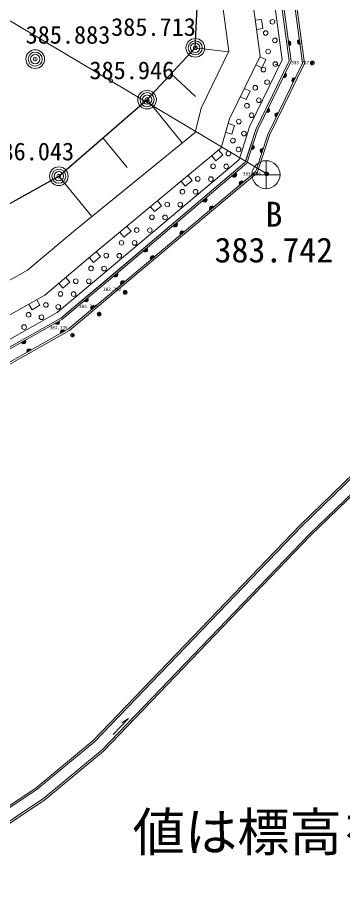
# Model space of a CAD drawing. Units: millimetres, scale not verified. Extents: x -77100 to 77100, y -52400 to 52400.
# Drawn here: x 30365 to 39058, y -35102 to -11592 of the extents above; entities that cross this region are included whole.
import ezdxf
from ezdxf.enums import TextEntityAlignment as Align

# ---------------------------------------------------------------- set-up
doc = ezdxf.new("R2010")
doc.units = ezdxf.units.MM
doc.header["$LTSCALE"] = 200
doc.header["$PDMODE"] = 32
doc.header["$PDSIZE"] = 100
for name, color, linetype, lineweight in [('0-0_D-BGD', 7, 'Continuous', 13), ('0-1_D-BGD-HTXT', 251, 'Continuous', 13), ('0-3_D-BMK-SRVR', 3, 'Continuous', 13), ('0-7_横断', 7, 'Continuous', 13), ('0-B_建築限界面積', 5, 'Continuous', 25)]:
    doc.layers.add(name, color=color, linetype=linetype, lineweight=lineweight)
doc.styles.add('ＭＳ ゴシック', font='')
doc.styles.get('ＭＳ ゴシック').set_extended_font_data('MS Gothic')

msp = doc.modelspace()

# ---------------------------------------------------------------- linework, layer by layer
at = {"layer": '0-0_D-BGD'}
for p, q in [((37610.5, -12220.5), (37627.3, -12344.3)), ((37924.5, -12304), (37907.8, -12180.1)), ((35121.1, -12401.9), (36013.7, -12513.8)), ((37262.8, -12837.2), (37366.5, -12887.8)), ((34475.6, -13096.1), (35126.9, -13701.8)), ((37527.9, -13081.5), (37473.2, -13193.9)), ((37742.9, -13325.2), (37797.7, -13212.8)), ((33830.1, -13790.3), (34773.5, -14949.3)), ((37073.6, -14014), (37018.9, -14126.4)), ((37288.6, -14257.7), (37343.4, -14145.3)), ((32649.6, -14815.8), (33294.9, -15608.5)), ((36654.8, -15005.2), (36615, -15123.7)), ((36899.4, -15219.2), (36939.2, -15100.7)), ((31469.2, -15841.3), (32349.3, -16922.5)), ((36215, -15763.9), (36119.3, -15844.3)), ((36312.4, -16073.9), (36408.1, -15993.5)), ((35420.9, -16431.3), (35325.2, -16511.7)), ((35518.4, -16741.3), (35614, -16660.9)), ((34626.9, -17098.7), (34531.2, -17179.1)), ((34724.3, -17408.7), (34820, -17328.2)), ((33832.8, -17766), (33737.1, -17846.5)), ((33930.2, -18076), (34025.9, -17995.6)), ((33038.7, -18433.4), (32943, -18513.8)), ((33136.1, -18743.4), (33231.8, -18663)), ((32244.7, -19100.8), (32149, -19181.2)), ((32342.1, -19410.8), (32437.8, -19330.4)), ((31482.8, -19721.7), (31374, -19783.2)), ((31521.6, -20044.3), (31630.4, -19982.9)), ((30579.6, -20231.8), (30470.8, -20293.3)), ((30618.4, -20554.5), (30727.2, -20493)), ((38172.8, -25429.2), (41367.8, -22340.7))]:
    msp.add_line(p, q, dxfattribs=at)
for points in [[(33392.8, 2965.6), (33761.1, 1225), (37016.9, -5405.7), (37054.1, -5498.1), (38044.8, -12819.8), (37110.3, -14737.8), (36802.1, -15673.8), (36771, -15756.6), (33123.2, -18819.6), (31753.8, -19970.6), (26377.3, -23007.2), (21921.8, -24591.4), (14304, -23783.9), (13608.5, -23710.4)], [(33349.2, 2930.5), (33713.5, 1208.6), (36967.3, -5412.5), (37005.4, -5511), (37993.2, -12811.5), (37063.9, -14719), (36759.2, -15648.1), (36728.8, -15726.8), (33091, -18781.3), (31725.2, -19929.4), (26356.5, -22961.6), (21915.8, -24540.4), (14309.2, -23734.1), (13616.6, -23661)], [(33087.2, 2719.5), (33427.7, 1109.9), (36670.1, -5453.3), (36712.8, -5586.2), (37683.7, -12761.8), (36785.2, -14606), (36501.8, -15494), (32898.1, -18551.5), (31553.4, -19681.8), (26231.6, -22687.6), (21879.6, -24234.9), (14340.9, -23435.8), (13665.1, -23364.4)], [(33043.5, 2684.4), (33380.1, 1093.4), (36620.6, -5460.1), (36663.9, -5597.3), (37632.2, -12753.5), (36738.7, -14587.4), (36458.9, -15468.3), (32865.8, -18513.3), (31524.8, -19640.6), (26210.7, -22641.9), (21873.5, -24184), (14346.1, -23386.1), (13673.2, -23315)], [(32803.6, 1813.7), (33380.1, 1093.4), (36620.6, -5460.1), (36663.9, -5597.3), (37632.2, -12753.5), (36738.7, -14587.4), (36489.4, -15372.3), (36458.9, -15468.3), (35784.4, -16039.9), (33209.8, -18221.8), (31524.8, -19640.6), (26210.7, -22641.9), (21873.5, -24184), (14347.7, -23386.9), (13673.2, -23315)], [(32636.8, 1683.7), (33234.5, 981.6), (36442.3, -5484.7), (36492.1, -5670), (37446.5, -12723.6), (36572.2, -14518.1), (36304.5, -15375.8), (36272.2, -15418.1), (32750.2, -18375.4), (31421.7, -19492), (26135.8, -22477.6), (21851.8, -24000.7), (14365.1, -23207.1), (13703.3, -23131)], [(32196.9, 1321.1), (32755, 665.4), (35877.6, -5562.3), (35932.1, -5782.6), (36858.5, -12629.1), (36040.9, -14307.2), (35815.5, -15083), (32383.7, -17938.9), (31095.4, -19021.7), (25898.4, -21957), (21783, -23420.2), (14427.7, -22640.5), (13795.3, -22567.8)], [(31377.3, 1034.3), (32074.8, 214.9), (35075.1, -5672.6), (35135.3, -5934.6), (36022.9, -12494.7), (35282.4, -14014.7), (35120.6, -14666.8), (31864, -17317.5), (30631.7, -18353.4), (25561, -21217.3), (21685.2, -22595.3), (14516.7, -21835.4), (13629.2, -21733.4)], [(14146.4, -18561), (14442.5, -18609.4), (14784.7, -18665.3), (16390.7, -18927.9), (18134.9, -19519.3), (18375.4, -19759.9), (21522.4, -20316.8), (22111.5, -20214.1), (23591.6, -19722.1), (23665.8, -19697.5), (25071.8, -19230.2), (25788.5, -19010.7), (28628.9, -17426), (31469.2, -15841.3), (33830.1, -13790.3), (35121.1, -12401.9), (35265.5, -9340.3), (34640.2, -5732.3), (34638.4, -5721.9), (34233.1, -4919.6), (31519.3, -1167.7), (30692.1, 80.8), (30525.5, 332.2)], [(36728, -11664.3), (36897, -11641.4), (36929.8, -11884.2), (36760.8, -11907.1)], [(36852.5, -12641.4), (37005.8, -12716.1), (36898.5, -12936.4), (36745.2, -12861.7)], [(36438.8, -13490.6), (36592.1, -13565.3), (36484.8, -13785.5), (36331.5, -13710.8)], [(36007.9, -14432.2), (36170.8, -14482.6), (36098.5, -14716.7), (35935.6, -14666.3)], [(35748.4, -15138.8), (35857.5, -15269.9), (35669.2, -15426.6), (35560.1, -15295.5)], [(34929.6, -15820.2), (35038.7, -15951.3), (34850.4, -16108), (34741.3, -15976.9)], [(34110.8, -16501.6), (34219.9, -16632.7), (34031.5, -16789.4), (33922.4, -16658.3)], [(33291.9, -17183), (33401, -17314.1), (33212.7, -17470.8), (33103.6, -17339.7)], [(32472.7, -17864), (32582.5, -17994.6), (32395, -18152.2), (32285.2, -18021.6)], [(23449, -35101.8), (25465.6, -34980.3), (27515.5, -34685.3), (29460.7, -33630.5), (31098.5, -32539.8), (32661.1, -31242.2), (38208.2, -25464.5), (41403, -22376.2), (41581.5, -22194.2), (42562.5, -20166.9), (42843.7, -18229.7)], [(31658.1, -18548.7), (31767.9, -18679.3), (31580.3, -18837), (31470.6, -18706.4)], [(30881.2, -19146.8), (30965.2, -19295.2), (30752, -19415.9), (30668, -19267.4)], [(23446.1, -34701.3), (25425, -34582), (27387.7, -34299.6), (29254.1, -33287.5), (30859.2, -32218.5), (32388.2, -30948.8), (37924.9, -25182.1), (41084.3, -22128)], [(32422.3, -30985.5), (37960.3, -25217.4), (41156.4, -22127.8)], [(19421.4, -34867.3), (23448.6, -35051.8), (25460.6, -34930.5), (27499.5, -34637.1), (29434.9, -33587.6), (31068.6, -32499.6), (32627, -31205.5), (38172.8, -25429.2)], [(32925.3, -30792.5), (33336.3, -30366.3), (33158.6, -30476)], [(32422.3, -30985.5), (30889.2, -32258.7), (29279.9, -33330.3), (27403.6, -34347.8), (25430.1, -34631.8), (23446.5, -34751.4), (19435.7, -34553.5)]]:
    msp.add_lwpolyline(points, dxfattribs=at)
for centre in [(37186.1, -11706.1), (37004.4, -12005.3), (37253.1, -12201.6), (37071.5, -12500.7), (36945.7, -12985.5), (37262.8, -12837.2), (37042, -13322), (36725, -13470.2), (36821.3, -13806.7), (36504.2, -13954.9), (36286.1, -14376.2), (36624.8, -14209.9), (36424.3, -14697.7), (36128.5, -14884.9), (36006.4, -15233.2), (36280.5, -15122.6), (35597, -15573.9), (35947, -15576.7), (35187.6, -15914.6), (35537.6, -15917.4), (34778.2, -16255.3), (35128.2, -16258.1), (34370.2, -16597.7), (34720.2, -16600.5), (33962.2, -16940.2), (34312.2, -16942.9), (33554.3, -17282.6), (33904.3, -17285.3), (33146.3, -17625), (33496.3, -17627.8), (32738.3, -17967.4), (33088.3, -17970.2), (32330.4, -18309.9), (32680.4, -18312.6), (31922.4, -18652.3), (32272.4, -18655), (31514.4, -18994.7), (31864.4, -18997.4), (31124.8, -19289.4), (31454.6, -19339.8), (30661, -19551.3), (31004.6, -19618.1), (30540.8, -19880)]:
    msp.add_circle(centre, 62.5, dxfattribs=at)
for centre, start, end in [((37618.9, -12282.4), 277.70503, 97.70663), ((37916.2, -12242.1), 97.70503, 277.70663), ((37500.6, -13137.7), 244.02429, 64.02589), ((37770.3, -13269), 64.02429, 244.02589), ((37046.3, -14070.2), 244.02429, 64.02589), ((37316, -14201.5), 64.02429, 244.02589), ((36634.9, -15064.5), 251.42492, 71.42652), ((36919.3, -15159.9), 71.42492, 251.42652), ((36167.2, -15804.1), 220.0483, 40.0499), ((36360.3, -16033.7), 40.0483, 220.0499), ((35373.1, -16471.5), 220.0483, 40.0499), ((35566.2, -16701.1), 40.0483, 220.0499), ((34579, -17138.9), 220.0483, 40.0499), ((34772.1, -17368.4), 40.0483, 220.0499), ((33784.9, -17806.2), 220.0483, 40.0499), ((33978.1, -18035.8), 40.0483, 220.0499), ((32990.9, -18473.6), 220.0483, 40.0499), ((33184, -18703.2), 40.0483, 220.0499), ((32196.8, -19141), 220.0483, 40.0499), ((32389.9, -19370.6), 40.0483, 220.0499), ((31428.4, -19752.4), 209.45692, 29.45852), ((31576, -20013.6), 29.45692, 209.45852), ((30525.2, -20262.6), 209.45692, 29.45852), ((30672.8, -20523.7), 29.45692, 209.45852)]:
    msp.add_arc(centre, 62.5, start, end, dxfattribs=at)
for points in [[(37610.5, -12220.5), (37627.3, -12344.3), (37651, -12336)], [(37610.5, -12220.5), (37629.4, -12220.8), (37652.9, -12229.9)], [(37610.5, -12220.5), (37651, -12336), (37669.6, -12319)], [(37610.5, -12220.5), (37652.9, -12229.9), (37670.8, -12247.6)], [(37610.5, -12220.5), (37669.6, -12319), (37679.9, -12296)], [(37610.5, -12220.5), (37670.8, -12247.6), (37680.3, -12270.9)], [(37610.5, -12220.5), (37679.9, -12296), (37680.3, -12270.9)], [(37855.2, -12228.4), (37865.5, -12205.5), (37924.5, -12304)], [(37865.5, -12205.5), (37884, -12188.4), (37924.5, -12304)], [(37884, -12188.4), (37907.8, -12180.1), (37924.5, -12304)], [(37854.7, -12253.6), (37855.2, -12228.4), (37924.5, -12304)], [(37854.7, -12253.6), (37864.2, -12276.9), (37924.5, -12304)], [(37864.2, -12276.9), (37882.2, -12294.5), (37924.5, -12304)], [(37882.2, -12294.5), (37905.6, -12303.7), (37924.5, -12304)], [(37473.2, -13193.9), (37497.6, -13200.2), (37527.9, -13081.5)], [(37497.6, -13200.2), (37522.4, -13196.3), (37527.9, -13081.5)], [(37522.4, -13196.3), (37527.9, -13081.5), (37543.8, -13182.9)], [(37527.9, -13081.5), (37543.5, -13092.3), (37557.9, -13112.9)], [(37527.9, -13081.5), (37543.8, -13182.9), (37558.1, -13162.2)], [(37527.9, -13081.5), (37557.9, -13112.9), (37563.1, -13137.6)], [(37527.9, -13081.5), (37558.1, -13162.2), (37563.1, -13137.6)], [(37707.8, -13269.2), (37712.8, -13244.5), (37742.9, -13325.2)], [(37707.8, -13269.2), (37712.9, -13293.8), (37742.9, -13325.2)], [(37712.8, -13244.5), (37727.1, -13223.8), (37742.9, -13325.2)], [(37712.9, -13293.8), (37727.4, -13314.4), (37742.9, -13325.2)], [(37727.1, -13223.8), (37742.9, -13325.2), (37748.5, -13210.5)], [(37742.9, -13325.2), (37748.5, -13210.5), (37773.3, -13206.6)], [(37742.9, -13325.2), (37773.3, -13206.6), (37797.7, -13212.8)], [(37018.9, -14126.4), (37043.3, -14132.7), (37073.6, -14014)], [(37043.3, -14132.7), (37068.1, -14128.8), (37073.6, -14014)], [(37068.1, -14128.8), (37073.6, -14014), (37089.5, -14115.4)], [(37073.6, -14014), (37089.2, -14024.8), (37103.6, -14045.4)], [(37073.6, -14014), (37089.5, -14115.4), (37103.8, -14094.7)], [(37073.6, -14014), (37103.6, -14045.4), (37108.8, -14070.1)], [(37073.6, -14014), (37103.8, -14094.7), (37108.8, -14070.1)], [(37253.5, -14201.7), (37258.5, -14177), (37288.6, -14257.7)], [(37253.5, -14201.7), (37258.6, -14226.3), (37288.6, -14257.7)], [(37258.5, -14177), (37272.8, -14156.3), (37288.6, -14257.7)], [(37258.6, -14226.3), (37273.1, -14246.9), (37288.6, -14257.7)], [(37272.8, -14156.3), (37288.6, -14257.7), (37294.1, -14143)], [(37288.6, -14257.7), (37294.1, -14143), (37319, -14139.1)], [(37288.6, -14257.7), (37319, -14139.1), (37343.4, -14145.3)], [(36615, -15123.7), (36640, -15126.8), (36654.8, -15005.2)], [(36640, -15126.8), (36654.8, -15005.2), (36664.1, -15119.7)], [(36654.8, -15005.2), (36664.1, -15119.7), (36683.5, -15103.7)], [(36654.8, -15005.2), (36671.6, -15013.9), (36688.6, -15032.5)], [(36654.8, -15005.2), (36683.5, -15103.7), (36695.1, -15081.4)], [(36654.8, -15005.2), (36688.6, -15032.5), (36696.8, -15056.3)], [(36654.8, -15005.2), (36695.1, -15081.4), (36696.8, -15056.3)], [(36857.3, -15168.2), (36859.1, -15143.1), (36939.2, -15100.7)], [(36857.3, -15168.2), (36865.6, -15191.9), (36939.2, -15100.7)], [(36859.1, -15143.1), (36870.7, -15120.7), (36939.2, -15100.7)], [(36865.6, -15191.9), (36882.6, -15210.5), (36939.2, -15100.7)], [(36870.7, -15120.7), (36890.1, -15104.7), (36939.2, -15100.7)], [(36882.6, -15210.5), (36899.4, -15219.2), (36939.2, -15100.7)], [(36890.1, -15104.7), (36914.2, -15097.6), (36939.2, -15100.7)], [(36119.3, -15844.3), (36215, -15763.9), (36224.8, -15780.1)], [(36119.3, -15844.3), (36224.8, -15780.1), (36229.7, -15804.8)], [(36119.3, -15844.3), (36224.3, -15829.4), (36229.7, -15804.8)], [(36119.3, -15844.3), (36209.7, -15849.9), (36224.3, -15829.4)], [(36119.3, -15844.3), (36139.1, -15859.9), (36163.3, -15866.5)], [(36119.3, -15844.3), (36163.3, -15866.5), (36188.3, -15862.9)], [(36119.3, -15844.3), (36188.3, -15862.9), (36209.7, -15849.9)], [(36312.4, -16073.9), (36339.2, -15974.9), (36364.1, -15971.3)], [(36312.4, -16073.9), (36364.1, -15971.3), (36388.4, -15977.9)], [(36312.4, -16073.9), (36317.7, -15987.9), (36339.2, -15974.9)], [(36312.4, -16073.9), (36388.4, -15977.9), (36408.1, -15993.5)], [(36297.8, -16033), (36303.1, -16008.4), (36312.4, -16073.9)], [(36297.8, -16033), (36302.6, -16057.7), (36312.4, -16073.9)], [(36303.1, -16008.4), (36312.4, -16073.9), (36317.7, -15987.9)], [(35325.2, -16511.7), (35420.9, -16431.3), (35430.8, -16447.4)], [(35325.2, -16511.7), (35430.8, -16447.4), (35435.6, -16472.1)], [(35325.2, -16511.7), (35430.3, -16496.7), (35435.6, -16472.1)], [(35325.2, -16511.7), (35415.7, -16517.2), (35430.3, -16496.7)], [(35325.2, -16511.7), (35345, -16527.3), (35369.3, -16533.9)], [(35325.2, -16511.7), (35369.3, -16533.9), (35394.2, -16530.3)], [(35325.2, -16511.7), (35394.2, -16530.3), (35415.7, -16517.2)], [(35503.7, -16700.4), (35509, -16675.8), (35518.4, -16741.3)], [(35509, -16675.8), (35518.4, -16741.3), (35523.6, -16655.3)], [(35518.4, -16741.3), (35545.1, -16642.2), (35570, -16638.7)], [(35518.4, -16741.3), (35570, -16638.7), (35594.3, -16645.2)], [(35518.4, -16741.3), (35523.6, -16655.3), (35545.1, -16642.2)], [(35518.4, -16741.3), (35594.3, -16645.2), (35614, -16660.9)], [(35503.7, -16700.4), (35508.5, -16725.1), (35518.4, -16741.3)], [(34531.2, -17179.1), (34550.9, -17194.7), (34626.9, -17098.7)], [(34550.9, -17194.7), (34575.2, -17201.3), (34626.9, -17098.7)], [(34575.2, -17201.3), (34600.1, -17197.7), (34626.9, -17098.7)], [(34600.1, -17197.7), (34621.6, -17184.6), (34626.9, -17098.7)], [(34621.6, -17184.6), (34626.9, -17098.7), (34636.2, -17164.1)], [(34626.9, -17098.7), (34636.2, -17164.1), (34641.5, -17139.5)], [(34626.9, -17098.7), (34636.7, -17114.8), (34641.5, -17139.5)], [(34709.6, -17367.8), (34715, -17343.2), (34724.3, -17408.7)], [(34709.6, -17367.8), (34714.4, -17392.5), (34724.3, -17408.7)], [(34715, -17343.2), (34724.3, -17408.7), (34729.5, -17322.7)], [(34724.3, -17408.7), (34751, -17309.6), (34775.9, -17306.1)], [(34724.3, -17408.7), (34775.9, -17306.1), (34800.2, -17312.6)], [(34724.3, -17408.7), (34729.5, -17322.7), (34751, -17309.6)], [(34724.3, -17408.7), (34800.2, -17312.6), (34820, -17328.2)], [(33737.1, -17846.5), (33832.8, -17766), (33842.6, -17782.2)], [(33737.1, -17846.5), (33842.6, -17782.2), (33847.4, -17806.9)], [(33737.1, -17846.5), (33842.1, -17831.5), (33847.4, -17806.9)], [(33737.1, -17846.5), (33827.5, -17852), (33842.1, -17831.5)], [(33737.1, -17846.5), (33756.8, -17862.1), (33781.1, -17868.6)], [(33737.1, -17846.5), (33781.1, -17868.6), (33806, -17865.1)], [(33737.1, -17846.5), (33806, -17865.1), (33827.5, -17852)], [(33915.6, -18035.2), (33920.4, -18059.9), (34025.9, -17995.6)], [(33915.6, -18035.2), (33920.9, -18010.6), (34025.9, -17995.6)], [(33920.4, -18059.9), (33930.2, -18076), (34025.9, -17995.6)], [(33920.9, -18010.6), (33935.5, -17990.1), (34025.9, -17995.6)], [(33935.5, -17990.1), (33957, -17977), (34025.9, -17995.6)], [(33957, -17977), (33981.9, -17973.4), (34025.9, -17995.6)], [(33981.9, -17973.4), (34006.2, -17980), (34025.9, -17995.6)], [(32943, -18513.8), (33038.7, -18433.4), (33048.6, -18449.6)], [(32943, -18513.8), (33048.6, -18449.6), (33053.4, -18474.3)], [(32943, -18513.8), (33048.1, -18498.9), (33053.4, -18474.3)], [(32943, -18513.8), (33033.5, -18519.4), (33048.1, -18498.9)], [(32943, -18513.8), (32962.8, -18529.5), (32987.1, -18536)], [(32943, -18513.8), (32987.1, -18536), (33012, -18532.5)], [(32943, -18513.8), (33012, -18532.5), (33033.5, -18519.4)], [(33121.5, -18702.6), (33126.8, -18678), (33136.1, -18743.4)], [(33121.5, -18702.6), (33126.3, -18727.3), (33136.1, -18743.4)], [(33126.8, -18678), (33136.1, -18743.4), (33141.4, -18657.5)], [(33136.1, -18743.4), (33162.9, -18644.4), (33187.8, -18640.8)], [(33136.1, -18743.4), (33187.8, -18640.8), (33212.1, -18647.4)], [(33136.1, -18743.4), (33141.4, -18657.5), (33162.9, -18644.4)], [(33136.1, -18743.4), (33212.1, -18647.4), (33231.8, -18663)], [(32149, -19181.2), (32244.7, -19100.8), (32254.5, -19117)], [(32149, -19181.2), (32254.5, -19117), (32259.3, -19141.7)], [(32149, -19181.2), (32254, -19166.3), (32259.3, -19141.7)], [(32149, -19181.2), (32239.4, -19186.8), (32254, -19166.3)], [(32149, -19181.2), (32168.7, -19196.8), (32193, -19203.4)], [(32149, -19181.2), (32193, -19203.4), (32217.9, -19199.8)], [(32149, -19181.2), (32217.9, -19199.8), (32239.4, -19186.8)], [(32327.4, -19369.9), (32332.7, -19345.3), (32342.1, -19410.8)], [(32327.4, -19369.9), (32332.2, -19394.6), (32342.1, -19410.8)], [(32332.7, -19345.3), (32342.1, -19410.8), (32347.3, -19324.8)], [(32342.1, -19410.8), (32368.8, -19311.8), (32393.7, -19308.2)], [(32342.1, -19410.8), (32393.7, -19308.2), (32418, -19314.8)], [(32342.1, -19410.8), (32347.3, -19324.8), (32368.8, -19311.8)], [(32342.1, -19410.8), (32418, -19314.8), (32437.8, -19330.4)], [(31374, -19783.2), (31482.8, -19721.7), (31489.5, -19739.4)], [(31374, -19783.2), (31489.5, -19739.4), (31489.7, -19764.6)], [(31374, -19783.2), (31479.9, -19787.8), (31489.7, -19764.6)], [(31374, -19783.2), (31390.5, -19802.2), (31413.2, -19813.1)], [(31374, -19783.2), (31413.2, -19813.1), (31438.3, -19814.2)], [(31374, -19783.2), (31438.3, -19814.2), (31461.8, -19805.2)], [(31374, -19783.2), (31461.8, -19805.2), (31479.9, -19787.8)], [(31514.7, -20001.5), (31524.4, -19978.3), (31630.4, -19982.9)], [(31514.7, -20001.5), (31514.9, -20026.6), (31630.4, -19982.9)], [(31514.9, -20026.6), (31521.6, -20044.3), (31630.4, -19982.9)], [(31524.4, -19978.3), (31542.5, -19960.8), (31630.4, -19982.9)], [(31542.5, -19960.8), (31566.1, -19951.9), (31630.4, -19982.9)], [(31566.1, -19951.9), (31591.2, -19953), (31630.4, -19982.9)], [(31591.2, -19953), (31613.9, -19963.9), (31630.4, -19982.9)], [(30470.8, -20293.3), (30487.3, -20312.3), (30579.6, -20231.8)], [(30487.3, -20312.3), (30510, -20323.2), (30579.6, -20231.8)], [(30510, -20323.2), (30535.1, -20324.3), (30579.6, -20231.8)], [(30535.1, -20324.3), (30558.7, -20315.4), (30579.6, -20231.8)], [(30558.7, -20315.4), (30576.8, -20297.9), (30579.6, -20231.8)], [(30576.8, -20297.9), (30579.6, -20231.8), (30586.5, -20274.7)], [(30579.6, -20231.8), (30586.3, -20249.5), (30586.5, -20274.7)], [(30611.5, -20511.6), (30618.4, -20554.5), (30621.3, -20488.4)], [(30611.5, -20511.6), (30611.7, -20536.8), (30618.4, -20554.5)], [(30618.4, -20554.5), (30639.4, -20470.9), (30662.9, -20462)], [(30618.4, -20554.5), (30662.9, -20462), (30688, -20463.1)], [(30618.4, -20554.5), (30688, -20463.1), (30710.7, -20474)], [(30618.4, -20554.5), (30621.3, -20488.4), (30639.4, -20470.9)], [(30618.4, -20554.5), (30710.7, -20474), (30727.2, -20493)]]:
    msp.add_solid(points, dxfattribs=at)
at = {"layer": '0-1_D-BGD-HTXT', "color": 7}
for centre, radius in [((35121.1, -12401.9), 250), ((35121.1, -12401.9), 187.5), ((30838.4, -12703.8), 250), ((35121.1, -12401.9), 125), ((30838.4, -12703.8), 187.5), ((30838.4, -12703.8), 125), ((33830.1, -13790.3), 250), ((33830.1, -13790.3), 187.5), ((33830.1, -13790.3), 125), ((31469.2, -15841.3), 250), ((31469.2, -15841.3), 187.5), ((31469.2, -15841.3), 125)]:
    msp.add_circle(centre, radius, dxfattribs=at)
at = {"layer": '0-1_D-BGD-HTXT'}
for centre, radius in [((38252, -12807.4), 25), ((38252, -12807.4), 18.8), ((38252, -12807.4), 12.5), ((37032.2, -15777.2), 25), ((37032.2, -15777.2), 18.8), ((37032.2, -15777.2), 12.5), ((33243.7, -18950.1), 25), ((33243.7, -18950.1), 18.8), ((33243.7, -18950.1), 12.5), ((32548.1, -19529.7), 25), ((32548.1, -19529.7), 18.8), ((32548.1, -19529.7), 12.5), ((31832.6, -20095.4), 25), ((31832.6, -20095.4), 18.8), ((31832.6, -20095.4), 12.5)]:
    msp.add_circle(centre, radius, dxfattribs=at)
at = {"layer": '0-1_D-BGD-HTXT', "color": 7}
for p in [(35121.1, -12401.9), (30838.4, -12703.8), (38252, -12807.4), (33830.1, -13790.3), (37032.2, -15777.2), (31469.2, -15841.3), (33243.7, -18950.1), (32548.1, -19529.7), (31832.6, -20095.4)]:
    msp.add_point(p, dxfattribs=at)
at = {"layer": '0-3_D-BMK-SRVR'}
for p, q in [((37013.5, -16175.4), (37013.5, -15425.4)), ((36638.5, -15800.4), (37388.5, -15800.4))]:
    msp.add_line(p, q, dxfattribs=at)
msp.add_circle((37013.5, -15800.4), 375, dxfattribs=at)
at = {"layer": '0-7_横断'}
msp.add_lwpolyline([(37304.9, -5382.2), (22903.1, -7350.3), (37032.2, -15777.2)], dxfattribs=at)
msp.add_point((32859.4, -13288.4), dxfattribs=at)
at = {"layer": '0-B_建築限界面積', "color": 1}
msp.add_lwpolyline([(9504.2, -16903), (12711.9, -18326.4), (16391, -18926.2), (18139.6, -19524.1), (21522.4, -20316.8), (25788.5, -19010.7), (31469.2, -15841.3), (33830.1, -13790.3), (35121.1, -12401.9), (35265.5, -9340.3)], dxfattribs=at)

# ---------------------------------------------------------------- texts
at = {"layer": '0-0_D-BGD', "style": 'ＭＳ ゴシック'}
msp.add_text('値は標高を示す（例：3XX.XXX）', height=1026, dxfattribs=at).set_placement((33444.1, -34223.1), align=Align.BOTTOM_LEFT)
at = {"layer": '0-1_D-BGD-HTXT', "color": 7, "style": 'ＭＳ ゴシック'}
for s, p in [('385.713', (32868.9, -12224.2)), ('385.883', (30579.6, -12434.1)), ('385.946', (32288.9, -13384.8)), ('386.043', (29610.9, -15558.2))]:
    msp.add_text(s, height=476.3, dxfattribs=at).set_placement(p, align=Align.BOTTOM_LEFT)
at = {"layer": '0-1_D-BGD-HTXT', "style": 'ＭＳ ゴシック', "width": 1.05}
for s, p in [('383.737', (37687, -12869.9)), ('383.736', (36395, -15846.3)), ('383.732', (32655, -18941.7)), ('383.746', (32012, -19400.4)), ('383.735', (31222.9, -19966.1))]:
    msp.add_text(s, height=91.64, dxfattribs=at).set_placement(p, align=Align.BOTTOM_LEFT)
at = {"layer": '0-3_D-BMK-SRVR', "style": 'ＭＳ ゴシック'}
for s, p in [('B', (37000.2, -17391.7)), ('383.742', (35635.8, -18349.7))]:
    msp.add_text(s, height=666.9, dxfattribs=at).set_placement(p, align=Align.BOTTOM_LEFT)

doc.saveas('drawing.dxf')
